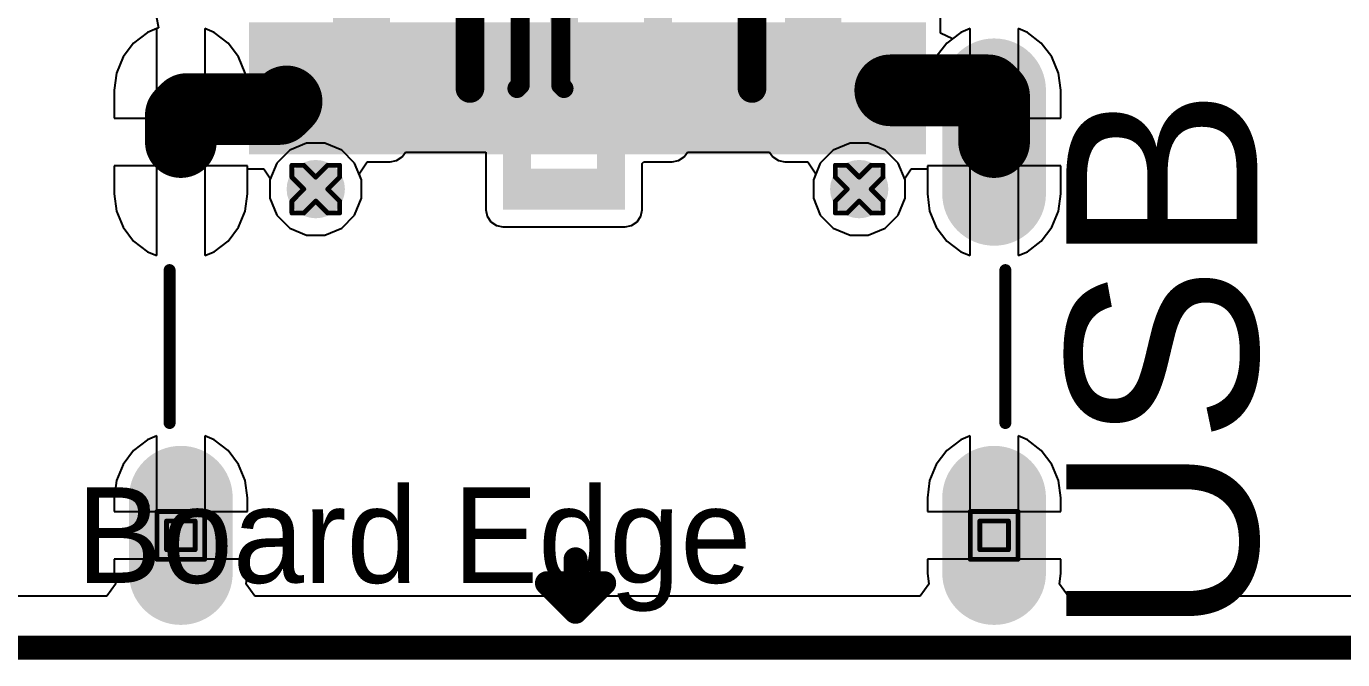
# Model space of a CAD drawing. Header units: millimetres. Extents: x -6 to 194, y -120 to 229.
# Drawn here: x 51.05 to 65.05, y -0.13 to 6.6 of the extents above; entities that cross this region are included whole.
import ezdxf

# ---------------------------------------------------------------- set-up
doc = ezdxf.new("R2010")
doc.units = ezdxf.units.MM
for name, color, linetype in [('BottomLayer', 5, 'Continuous'), ('BottomSolder', 6, 'Continuous'), ('DrillDrawing', 1, 'Continuous'), ('Mechanical2', 216, 'Continuous'), ('MultiLayer', 9, 'Continuous'), ('PadHoleLayer', 156, 'Continuous'), ('TopLayer', 1, 'Continuous'), ('TopOverlay', 2, 'Continuous'), ('TopPaste', 8, 'Continuous'), ('TopSolder', 216, 'Continuous')]:
    doc.layers.add(name, color=color, linetype=linetype)
doc.styles.add('Arial', font='', dxfattribs={"height": 0.2})
doc.styles.get('Arial').set_extended_font_data('Arial')

# ---------------------------------------------------------------- blocks, each defined once
blk = doc.blocks.new('TYPE_C_31_M_12__40')
at = {"layer": 'BottomLayer'}
h = blk.add_hatch(color=5, dxfattribs=at)
edge = h.paths.add_edge_path()
edge.add_arc((7.52499892, -1.1200003), 0.4499991, 180, 360)
edge.add_line((7.97499802, -1.1200003), (7.97499802, -0.01999741999999993))
edge.add_arc((7.52499892, -0.01999742), 0.4499991, 0, 180)
edge.add_line((7.074999819999999, -0.01999741999999994), (7.074999819999999, -1.1200003))
h = blk.add_hatch(color=5, dxfattribs=at)
edge = h.paths.add_edge_path()
edge.add_arc((-1.12499902, -5.149998589999999), 0.4499991, 180, 360)
edge.add_line((-0.67499992, -5.149998589999999), (-0.67499992, -4.34999765))
edge.add_arc((-1.12499902, -4.34999765), 0.4499991, 0, 180)
edge.add_line((-1.57499812, -4.34999765), (-1.57499812, -5.149998589999999))
h = blk.add_hatch(color=5, dxfattribs=at)
edge = h.paths.add_edge_path()
edge.add_arc((7.52499892, -5.149998589999999), 0.4499991, 180, 360)
edge.add_line((7.97499802, -5.149998589999999), (7.97499802, -4.34999765))
edge.add_arc((7.52499892, -4.34999765), 0.4499991, 0, 180)
edge.add_line((7.074999819999999, -4.34999765), (7.074999819999999, -5.149998589999999))
at = {"layer": 'BottomSolder'}
h = blk.add_hatch(color=6, dxfattribs=at)
edge = h.paths.add_edge_path()
edge.add_arc((7.52499892, -1.1200003), 0.5515991, 180, 360)
edge.add_line((8.07659802, -1.1200003), (8.07659802, -0.01999741999999993))
edge.add_arc((7.52499892, -0.01999742), 0.5515991, 0, 180)
edge.add_line((6.97339982, -0.01999741999999993), (6.97339982, -1.1200003))
h = blk.add_hatch(color=6, dxfattribs=at)
edge = h.paths.add_edge_path()
edge.add_arc((0.30999938, -1.0700004), 0.1016, 0, 360)
h = blk.add_hatch(color=6, dxfattribs=at)
edge = h.paths.add_edge_path()
edge.add_arc((6.090000519999999, -1.0700004), 0.1016, 0, 360)
h = blk.add_hatch(color=6, dxfattribs=at)
edge = h.paths.add_edge_path()
edge.add_arc((-1.12499902, -5.149998589999999), 0.5515991, 180, 360)
edge.add_line((-0.57339992, -5.149998589999999), (-0.57339992, -4.34999765))
edge.add_arc((-1.12499902, -4.34999765), 0.5515991, 0, 180)
edge.add_line((-1.67659812, -4.34999765), (-1.67659812, -5.149998589999999))
h = blk.add_hatch(color=6, dxfattribs=at)
edge = h.paths.add_edge_path()
edge.add_arc((7.52499892, -5.149998589999999), 0.5515991, 180, 360)
edge.add_line((8.07659802, -5.149998589999999), (8.07659802, -4.34999765))
edge.add_arc((7.52499892, -4.34999765), 0.5515991, 0, 180)
edge.add_line((6.97339982, -4.34999765), (6.97339982, -5.149998589999999))
at = {"layer": 'MultiLayer'}
h = blk.add_hatch(color=9, dxfattribs=at)
edge = h.paths.add_edge_path()
edge.add_arc((7.52499892, -1.1200003), 0.4499991, 180, 360)
edge.add_line((7.97499802, -1.1200003), (7.97499802, -0.01999741999999993))
edge.add_arc((7.52499892, -0.01999742), 0.4499991, 0, 180)
edge.add_line((7.074999819999999, -0.01999741999999994), (7.074999819999999, -1.1200003))
h = blk.add_hatch(color=9, dxfattribs=at)
edge = h.paths.add_edge_path()
edge.add_arc((-1.12499902, -5.149998589999999), 0.4499991, 180, 360)
edge.add_line((-0.67499992, -5.149998589999999), (-0.67499992, -4.34999765))
edge.add_arc((-1.12499902, -4.34999765), 0.4499991, 0, 180)
edge.add_line((-1.57499812, -4.34999765), (-1.57499812, -5.149998589999999))
h = blk.add_hatch(color=9, dxfattribs=at)
edge = h.paths.add_edge_path()
edge.add_arc((7.52499892, -5.149998589999999), 0.4499991, 180, 360)
edge.add_line((7.97499802, -5.149998589999999), (7.97499802, -4.34999765))
edge.add_arc((7.52499892, -4.34999765), 0.4499991, 0, 180)
edge.add_line((7.074999819999999, -4.34999765), (7.074999819999999, -5.149998589999999))
at = {"layer": 'PadHoleLayer'}
h = blk.add_hatch(color=156, dxfattribs=at)
edge = h.paths.add_edge_path()
edge.add_arc((7.52499892, -1.11999903), 0.2999994, 180, 360)
edge.add_line((7.82499832, -1.11999903), (7.82499832, -0.01999868999999999))
edge.add_arc((7.52499892, -0.01999869), 0.2999994, 0, 180)
edge.add_line((7.22499952, -0.01999868999999996), (7.22499952, -1.11999903))
h = blk.add_hatch(color=156, dxfattribs=at)
edge = h.paths.add_edge_path()
edge.add_arc((0.30999938, -1.0700004), 0.30999938, 0, 360)
h = blk.add_hatch(color=156, dxfattribs=at)
edge = h.paths.add_edge_path()
edge.add_arc((6.090000519999999, -1.0700004), 0.30999938, 0, 360)
h = blk.add_hatch(color=156, dxfattribs=at)
edge = h.paths.add_edge_path()
edge.add_arc((-1.12499902, -5.149998589999999), 0.2999994, 180, 360)
edge.add_line((-0.82499962, -5.149998589999999), (-0.82499962, -4.34999765))
edge.add_arc((-1.12499902, -4.34999765), 0.2999994, 0, 180)
edge.add_line((-1.42499842, -4.34999765), (-1.42499842, -5.149998589999999))
h = blk.add_hatch(color=156, dxfattribs=at)
edge = h.paths.add_edge_path()
edge.add_arc((7.52499892, -5.149998589999999), 0.2999994, 180, 360)
edge.add_line((7.82499832, -5.149998589999999), (7.82499832, -4.34999765))
edge.add_arc((7.52499892, -4.34999765), 0.2999994, 0, 180)
edge.add_line((7.22499952, -4.34999765), (7.22499952, -5.149998589999999))
at = {"layer": 'TopLayer'}
for points in [[(-0.2999994, 0.6000000699999999), (0.2999994, 0.6000000699999999), (0.2999994, -0.6000000699999999), (-0.2999994, -0.6000000699999999)], [(0.50000154, 0.6000000699999999), (1.10000034, 0.6000000699999999), (1.10000034, -0.6000000699999999), (0.50000154, -0.6000000699999999)], [(1.30000248, 0.6000000699999999), (1.60000188, 0.6000000699999999), (1.60000188, -0.6000000699999999), (1.30000248, -0.6000000699999999)], [(1.80000148, 0.6000000699999999), (2.10000088, 0.6000000699999999), (2.10000088, -0.6000000699999999), (1.80000148, -0.6000000699999999)], [(2.30000048, 0.6000000699999999), (2.59999988, 0.6000000699999999), (2.59999988, -0.6000000699999999), (2.30000048, -0.6000000699999999)], [(2.79999948, 0.6000000699999999), (3.09999888, 0.6000000699999999), (3.09999888, -0.6000000699999999), (2.79999948, -0.6000000699999999)], [(3.60000042, -0.6000000699999999), (3.300001019999999, -0.6000000699999999), (3.300001019999999, 0.6000000699999999), (3.60000042, 0.6000000699999999)], [(4.099999420000001, -0.6000000699999999), (3.80000002, -0.6000000699999999), (3.80000002, 0.6000000699999999), (4.099999420000001, 0.6000000699999999)], [(4.599998419999999, -0.6000000699999999), (4.29999902, -0.6000000699999999), (4.29999902, 0.6000000699999999), (4.599998419999999, 0.6000000699999999)], [(5.099997419999999, -0.6000000699999999), (4.79999802, -0.6000000699999999), (4.79999802, 0.6000000699999999), (5.099997419999999, 0.6000000699999999)], [(5.89999836, -0.6000000699999999), (5.29999956, -0.6000000699999999), (5.29999956, 0.6000000699999999), (5.89999836, 0.6000000699999999)], [(6.100000499999999, 0.6000000699999999), (6.6999993, 0.6000000699999999), (6.6999993, -0.6000000699999999), (6.100000499999999, -0.6000000699999999)]]:
    blk.add_hatch(color=1, dxfattribs=at).paths.add_polyline_path(points)
h = blk.add_hatch(color=1, dxfattribs=at)
edge = h.paths.add_edge_path()
edge.add_arc((7.52499892, -1.1200003), 0.4499991, 180, 360)
edge.add_line((7.97499802, -1.1200003), (7.97499802, -0.01999741999999993))
edge.add_arc((7.52499892, -0.01999742), 0.4499991, 0, 180)
edge.add_line((7.074999819999999, -0.01999741999999994), (7.074999819999999, -1.1200003))
h = blk.add_hatch(color=1, dxfattribs=at)
edge = h.paths.add_edge_path()
edge.add_arc((-1.12499902, -5.149998589999999), 0.4499991, 180, 360)
edge.add_line((-0.67499992, -5.149998589999999), (-0.67499992, -4.34999765))
edge.add_arc((-1.12499902, -4.34999765), 0.4499991, 0, 180)
edge.add_line((-1.57499812, -4.34999765), (-1.57499812, -5.149998589999999))
h = blk.add_hatch(color=1, dxfattribs=at)
edge = h.paths.add_edge_path()
edge.add_arc((7.52499892, -5.149998589999999), 0.4499991, 180, 360)
edge.add_line((7.97499802, -5.149998589999999), (7.97499802, -4.34999765))
edge.add_arc((7.52499892, -4.34999765), 0.4499991, 0, 180)
edge.add_line((7.074999819999999, -4.34999765), (7.074999819999999, -5.149998589999999))
at = {"layer": 'TopPaste'}
for points in [[(-0.2999994, 0.6000000699999999), (0.2999994, 0.6000000699999999), (0.2999994, -0.6000000699999999), (-0.2999994, -0.6000000699999999)], [(0.50000154, 0.6000000699999999), (1.10000034, 0.6000000699999999), (1.10000034, -0.6000000699999999), (0.50000154, -0.6000000699999999)], [(1.30000248, 0.6000000699999999), (1.60000188, 0.6000000699999999), (1.60000188, -0.6000000699999999), (1.30000248, -0.6000000699999999)], [(1.80000148, 0.6000000699999999), (2.10000088, 0.6000000699999999), (2.10000088, -0.6000000699999999), (1.80000148, -0.6000000699999999)], [(2.30000048, 0.6000000699999999), (2.59999988, 0.6000000699999999), (2.59999988, -0.6000000699999999), (2.30000048, -0.6000000699999999)], [(2.79999948, 0.6000000699999999), (3.09999888, 0.6000000699999999), (3.09999888, -0.6000000699999999), (2.79999948, -0.6000000699999999)], [(3.60000042, -0.6000000699999999), (3.300001019999999, -0.6000000699999999), (3.300001019999999, 0.6000000699999999), (3.60000042, 0.6000000699999999)], [(4.099999420000001, -0.6000000699999999), (3.80000002, -0.6000000699999999), (3.80000002, 0.6000000699999999), (4.099999420000001, 0.6000000699999999)], [(4.599998419999999, -0.6000000699999999), (4.29999902, -0.6000000699999999), (4.29999902, 0.6000000699999999), (4.599998419999999, 0.6000000699999999)], [(5.099997419999999, -0.6000000699999999), (4.79999802, -0.6000000699999999), (4.79999802, 0.6000000699999999), (5.099997419999999, 0.6000000699999999)], [(5.89999836, -0.6000000699999999), (5.29999956, -0.6000000699999999), (5.29999956, 0.6000000699999999), (5.89999836, 0.6000000699999999)], [(6.100000499999999, 0.6000000699999999), (6.6999993, 0.6000000699999999), (6.6999993, -0.6000000699999999), (6.100000499999999, -0.6000000699999999)]]:
    blk.add_hatch(color=8, dxfattribs=at).paths.add_polyline_path(points)
at = {"layer": 'TopSolder'}
for points in [[(-0.4015993999999999, 0.7016000699999999), (0.4015993999999999, 0.7016000699999999), (0.4015993999999999, -0.7016000699999999), (-0.4015993999999999, -0.7016000699999999)], [(0.39840154, 0.7016000699999999), (1.20160034, 0.7016000699999999), (1.20160034, -0.7016000699999999), (0.39840154, -0.7016000699999999)], [(1.19840248, 0.7016000699999999), (1.70160188, 0.7016000699999999), (1.70160188, -0.7016000699999999), (1.19840248, -0.7016000699999999)], [(1.69840148, 0.7016000699999999), (2.20160088, 0.7016000699999999), (2.20160088, -0.7016000699999999), (1.69840148, -0.7016000699999999)], [(2.19840048, 0.7016000699999999), (2.70159988, 0.7016000699999999), (2.70159988, -0.7016000699999999), (2.19840048, -0.7016000699999999)], [(2.69839948, 0.7016000699999999), (3.20159888, 0.7016000699999999), (3.20159888, -0.7016000699999999), (2.69839948, -0.7016000699999999)], [(3.70160042, -0.7016000699999999), (3.19840102, -0.7016000699999999), (3.19840102, 0.7016000699999999), (3.70160042, 0.7016000699999999)], [(4.201599419999999, -0.7016000699999999), (3.69840002, -0.7016000699999999), (3.69840002, 0.7016000699999999), (4.201599419999999, 0.7016000699999999)], [(4.70159842, -0.7016000699999999), (4.19839902, -0.7016000699999999), (4.19839902, 0.7016000699999999), (4.70159842, 0.7016000699999999)], [(5.20159742, -0.7016000699999999), (4.69839802, -0.7016000699999999), (4.69839802, 0.7016000699999999), (5.20159742, 0.7016000699999999)], [(6.00159836, -0.7016000699999999), (5.198399559999999, -0.7016000699999999), (5.198399559999999, 0.7016000699999999), (6.00159836, 0.7016000699999999)], [(5.9984005, 0.7016000699999999), (6.801599299999999, 0.7016000699999999), (6.801599299999999, -0.7016000699999999), (5.9984005, -0.7016000699999999)]]:
    blk.add_hatch(color=216, dxfattribs=at).paths.add_polyline_path(points)
h = blk.add_hatch(color=216, dxfattribs=at)
edge = h.paths.add_edge_path()
edge.add_arc((7.52499892, -1.1200003), 0.5515991, 180, 360)
edge.add_line((8.07659802, -1.1200003), (8.07659802, -0.01999741999999993))
edge.add_arc((7.52499892, -0.01999742), 0.5515991, 0, 180)
edge.add_line((6.97339982, -0.01999741999999993), (6.97339982, -1.1200003))
h = blk.add_hatch(color=216, dxfattribs=at)
edge = h.paths.add_edge_path()
edge.add_arc((0.30999938, -1.0700004), 0.1016, 0, 360)
h = blk.add_hatch(color=216, dxfattribs=at)
edge = h.paths.add_edge_path()
edge.add_arc((6.090000519999999, -1.0700004), 0.1016, 0, 360)
h = blk.add_hatch(color=216, dxfattribs=at)
edge = h.paths.add_edge_path()
edge.add_arc((-1.12499902, -5.149998589999999), 0.5515991, 180, 360)
edge.add_line((-0.57339992, -5.149998589999999), (-0.57339992, -4.34999765))
edge.add_arc((-1.12499902, -4.34999765), 0.5515991, 0, 180)
edge.add_line((-1.67659812, -4.34999765), (-1.67659812, -5.149998589999999))
h = blk.add_hatch(color=216, dxfattribs=at)
edge = h.paths.add_edge_path()
edge.add_arc((7.52499892, -5.149998589999999), 0.5515991, 180, 360)
edge.add_line((8.07659802, -5.149998589999999), (8.07659802, -4.34999765))
edge.add_arc((7.52499892, -4.34999765), 0.5515991, 0, 180)
edge.add_line((6.97339982, -4.34999765), (6.97339982, -5.149998589999999))
at = {"layer": 'TopOverlay'}
for points, const_width in [([(-1.2446, -3.556), (-1.2446, -1.9304)], 0.127), ([(7.6445999, -3.556), (7.6445999, -1.9304)], 0.127), ([(3.0734, -5.2578), (3.0734, -5.0038)], 0.254), ([(2.7686, -5.2578), (3.3782, -5.2578)], 0.254), ([(2.7686, -5.2578), (3.0734, -5.5626)], 0.254), ([(3.0734, -5.5626), (3.3782, -5.2578)], 0.254), ([(-1.2954, -5.94399624), (7.695399899999999, -5.94399624)], 0.127)]:
    blk.add_lwpolyline(points, dxfattribs=dict(at, const_width=const_width))
for points, const_width in [([(-1.27635, -1.9304, 1), (-1.21285, -1.9304, 1)], 0.0635), ([(7.6128499, -1.9304, 1), (7.6763499, -1.9304, 1)], 0.0635), ([(-1.27635, -3.556, 1), (-1.21285, -3.556, 1)], 0.0635), ([(7.6128499, -3.556, 1), (7.6763499, -3.556, 1)], 0.0635), ([(3.0099, -5.0038, 1), (3.1369, -5.0038, 1)], 0.127), ([(2.7051, -5.2578, 1), (2.8321, -5.2578, 1)], 0.127), ([(2.7051, -5.2578, 1), (2.8321, -5.2578, 1)], 0.127), ([(3.0099, -5.2578, 1), (3.1369, -5.2578, 1)], 0.127), ([(3.3147, -5.2578, 1), (3.4417, -5.2578, 1)], 0.127), ([(3.3147, -5.2578, 1), (3.4417, -5.2578, 1)], 0.127), ([(3.0099, -5.5626, 1), (3.1369, -5.5626, 1)], 0.127), ([(3.0099, -5.5626, 1), (3.1369, -5.5626, 1)], 0.127), ([(-1.32715, -5.94399624, 1), (-1.26365, -5.94399624, 1)], 0.0635), ([(7.663649899999999, -5.94399624, 1), (7.7271499, -5.94399624, 1)], 0.0635)]:
    blk.add_lwpolyline(points, format="xyb", close=True, dxfattribs=dict(at, const_width=const_width))
blk.add_text('Board Edge', height=1.016, dxfattribs=at).set_placement((-2.2332696, -5.255006))

msp = doc.modelspace()

# ---------------------------------------------------------------- hatches: boundary and pattern name
at = {"layer": 'TopLayer'}
for points in [[(54.31606357999999, 5.34382218), (54.92244794, 5.34382218), (54.92244794, 10.2997127), (54.31606357999999, 10.2997127)], [(59.1224497, 5.34382218), (59.7224485, 5.34382218), (59.7224485, 9.093197459999999), (59.1224497, 9.093197459999999)], [(56.9224541, 7.233025919999999), (56.62245469999999, 7.233025919999999), (56.62245469999999, 5.34382472), (56.9224541, 5.34382472)], [(57.92244956, 7.233025919999999), (57.62245015999999, 7.233025919999999), (57.62245015999999, 5.34382472), (57.92244956, 5.34382472)], [(56.12245062, 4.65462112), (56.42245002, 4.65462112), (56.42245002, 6.543822319999999), (56.12245062, 6.543822319999999)], [(57.12245116, 4.65462112), (57.42245055999999, 4.65462112), (57.42245055999999, 6.543822319999999), (57.12245116, 6.543822319999999)], [(56.12245062, 4.65462112), (57.42244802, 4.65462112), (57.42244802, 5.093025119999999), (56.12245062, 5.093025119999999)]]:
    msp.add_hatch(color=1, dxfattribs=at).paths.add_polyline_path(points)

# ---------------------------------------------------------------- linework, layer by layer
at = {"layer": 'BottomLayer'}
for p, q in [((52.4434562, 6.58062184), (52.34241245999999, 6.538767719999999)), ((52.4434562, 5.62781958), (52.4434562, 6.58062184)), ((53.05248977999999, 6.538767719999999), (52.9514562, 6.58061676)), ((52.9514562, 6.58061676), (52.9514562, 5.62781958)), ((61.09344906, 6.5806193), (60.99241293999999, 6.538767719999999)), ((61.09344906, 5.62782466), (61.09344906, 6.5806193)), ((61.70248518, 6.538767719999999), (61.60144905999999, 6.5806193)), ((61.60144905999999, 6.5806193), (61.60144905999999, 5.62782466)), ((52.34241245999999, 6.538767719999999), (52.19535153999999, 6.425925680000001)), ((53.1995507, 6.425925680000001), (53.05248977999999, 6.538767719999999)), ((60.99241293999999, 6.538767719999999), (60.84534948, 6.425925680000001)), ((61.84954863999999, 6.425925680000001), (61.70248518, 6.538767719999999)), ((52.19535153999999, 6.425925680000001), (52.08250949999999, 6.27886476)), ((53.31239273999999, 6.27886476), (53.1995507, 6.425925680000001)), ((60.84534948, 6.425925680000001), (60.73250744, 6.27886476)), ((61.96239068, 6.27886476), (61.84954863999999, 6.425925680000001)), ((52.08250949999999, 6.27886476), (52.01157238, 6.107607799999999)), ((53.38332985999999, 6.107607799999999), (53.31239273999999, 6.27886476)), ((60.73250744, 6.27886476), (60.66157031999999, 6.107607799999999)), ((62.0333278, 6.107607799999999), (61.96239068, 6.27886476)), ((52.01157238, 6.107607799999999), (51.98737634, 5.923826099999999)), ((53.4075259, 5.923826099999999), (53.38332985999999, 6.107607799999999)), ((60.66157031999999, 6.107607799999999), (60.63737428, 5.923826099999999)), ((62.05752383999999, 5.923826099999999), (62.0333278, 6.107607799999999)), ((51.98737634, 5.923826099999999), (51.98737634, 5.62781958)), ((53.4075259, 5.62781958), (53.4075259, 5.923826099999999)), ((60.63737428, 5.923826099999999), (60.63737428, 5.62782466)), ((62.05752383999999, 5.62782466), (62.05752383999999, 5.923826099999999)), ((51.98737634, 5.62781958), (52.4434562, 5.62781958)), ((52.9514562, 5.62781958), (53.4075259, 5.62781958)), ((60.63737428, 5.62782466), (61.09344906, 5.62782466)), ((61.60144905999999, 5.62782466), (62.05752383999999, 5.62782466)), ((54.03542151999999, 5.3616225), (53.85613308, 5.287357979999999)), ((54.22947752, 5.3616225), (54.03542151999999, 5.3616225)), ((54.40876595999999, 5.287357979999999), (54.22947752, 5.3616225)), ((59.81542266, 5.3616225), (59.63613421999999, 5.287357979999999)), ((60.00947865999999, 5.3616225), (59.81542266, 5.3616225)), ((60.18876709999999, 5.287357979999999), (60.00947865999999, 5.3616225)), ((53.85613308, 5.287357979999999), (53.71891466, 5.15013956)), ((54.54598437999999, 5.15013956), (54.40876595999999, 5.287357979999999)), ((59.63613421999999, 5.287357979999999), (59.4989158, 5.15013956)), ((60.32598552, 5.15013956), (60.18876709999999, 5.287357979999999)), ((52.4434562, 5.11981958), (51.98737634, 5.11981958)), ((51.98737634, 5.11981958), (51.98737634, 4.82382322)), ((52.4434562, 4.16702748), (52.4434562, 5.11981958)), ((53.4075259, 5.11981958), (52.9514562, 5.11981958)), ((52.9514562, 5.11981958), (52.9514562, 4.167032559999999)), ((53.4075259, 4.82382322), (53.4075259, 5.11981958)), ((53.71891466, 5.15013956), (53.64465014, 4.97085112)), ((54.62024889999999, 4.97085112), (54.54598437999999, 5.15013956)), ((59.4989158, 5.15013956), (59.42465128, 4.97085112)), ((60.40025004, 4.97085112), (60.32598552, 5.15013956)), ((61.09344906, 5.11982466), (60.63737428, 5.11982466)), ((60.63737428, 5.11982466), (60.63737428, 4.82382322)), ((61.09344906, 4.167030019999999), (61.09344906, 5.11982466)), ((62.05752383999999, 5.11982466), (61.60144905999999, 5.11982466)), ((61.60144905999999, 5.11982466), (61.60144905999999, 4.167030019999999)), ((62.05752383999999, 4.82382322), (62.05752383999999, 5.11982466)), ((53.64465014, 4.97085112), (53.64465014, 4.77679512)), ((54.62024889999999, 4.77679512), (54.62024889999999, 4.97085112)), ((59.42465128, 4.97085112), (59.42465128, 4.77679512)), ((60.40025004, 4.77679512), (60.40025004, 4.97085112)), ((51.98737634, 4.82382322), (52.01157238, 4.64004152)), ((53.38332985999999, 4.64004152), (53.4075259, 4.82382322)), ((53.64465014, 4.77679512), (53.71891466, 4.59750668)), ((54.54598437999999, 4.59750668), (54.62024889999999, 4.77679512)), ((59.42465128, 4.77679512), (59.4989158, 4.59750668)), ((60.32598552, 4.59750668), (60.40025004, 4.77679512)), ((60.63737428, 4.82382322), (60.66157031999999, 4.64004152)), ((62.0333278, 4.64004152), (62.05752383999999, 4.82382322)), ((52.01157238, 4.64004152), (52.08250949999999, 4.46878456)), ((53.31239273999999, 4.46878456), (53.38332985999999, 4.64004152)), ((60.66157031999999, 4.64004152), (60.73250744, 4.46878456)), ((61.96239068, 4.46878456), (62.0333278, 4.64004152)), ((53.71891466, 4.59750668), (53.85613308, 4.46028826)), ((54.40876595999999, 4.46028826), (54.54598437999999, 4.59750668)), ((59.4989158, 4.59750668), (59.63613421999999, 4.46028826)), ((60.18876709999999, 4.46028826), (60.32598552, 4.59750668)), ((52.08250949999999, 4.46878456), (52.19535153999999, 4.32172364)), ((53.1995507, 4.32172364), (53.31239273999999, 4.46878456)), ((53.85613308, 4.46028826), (54.03542151999999, 4.38602374)), ((54.03542151999999, 4.38602374), (54.22947752, 4.38602374)), ((54.22947752, 4.38602374), (54.40876595999999, 4.46028826)), ((59.63613421999999, 4.46028826), (59.81542266, 4.38602374)), ((59.81542266, 4.38602374), (60.00947865999999, 4.38602374)), ((60.00947865999999, 4.38602374), (60.18876709999999, 4.46028826)), ((60.73250744, 4.46878456), (60.84534948, 4.32172364)), ((61.84954863999999, 4.32172364), (61.96239068, 4.46878456)), ((52.19535153999999, 4.32172364), (52.34241245999999, 4.2088816)), ((52.34241245999999, 4.2088816), (52.4434562, 4.16702748)), ((52.9514562, 4.167032559999999), (53.05248977999999, 4.2088816)), ((53.05248977999999, 4.2088816), (53.1995507, 4.32172364)), ((60.84534948, 4.32172364), (60.99241293999999, 4.2088816)), ((60.99241293999999, 4.2088816), (61.09344906, 4.167030019999999)), ((61.60144905999999, 4.167030019999999), (61.70248518, 4.2088816)), ((61.70248518, 4.2088816), (61.84954863999999, 4.32172364)), ((52.44345112, 2.2506178), (52.34241245999999, 2.20876622)), ((52.44345112, 1.4478254), (52.44345112, 2.2506178)), ((53.05248977999999, 2.20876622), (52.95145112, 2.2506178)), ((52.95145112, 2.2506178), (52.95145112, 1.4478254)), ((61.09344906, 2.2506178), (60.99241293999999, 2.20876622)), ((61.09344906, 1.4478254), (61.09344906, 2.2506178)), ((61.70248518, 2.20876622), (61.60144905999999, 2.2506178)), ((61.60144905999999, 2.2506178), (61.60144905999999, 1.4478254)), ((52.34241245999999, 2.20876622), (52.19535153999999, 2.09592418)), ((53.1995507, 2.09592418), (53.05248977999999, 2.20876622)), ((60.99241293999999, 2.20876622), (60.84534948, 2.09592418)), ((61.84954863999999, 2.09592418), (61.70248518, 2.20876622)), ((52.19535153999999, 2.09592418), (52.08250949999999, 1.94886072)), ((53.31239273999999, 1.94886072), (53.1995507, 2.09592418)), ((60.84534948, 2.09592418), (60.73250744, 1.94886072)), ((61.96239068, 1.94886072), (61.84954863999999, 2.09592418)), ((52.08250949999999, 1.94886072), (52.01157238, 1.7776063)), ((53.38332985999999, 1.7776063), (53.31239273999999, 1.94886072)), ((60.73250744, 1.94886072), (60.66157031999999, 1.7776063)), ((62.0333278, 1.7776063), (61.96239068, 1.94886072)), ((52.01157238, 1.7776063), (51.98737634, 1.5938246)), ((53.4075259, 1.5938246), (53.38332985999999, 1.7776063)), ((60.66157031999999, 1.7776063), (60.63737428, 1.5938246)), ((62.05752383999999, 1.5938246), (62.0333278, 1.7776063)), ((51.98737634, 1.5938246), (51.98737634, 1.4478254)), ((53.4075259, 1.4478254), (53.4075259, 1.5938246)), ((60.63737428, 1.5938246), (60.63737428, 1.4478254)), ((62.05752383999999, 1.4478254), (62.05752383999999, 1.5938246)), ((51.98737634, 1.4478254), (52.44345112, 1.4478254)), ((52.95145112, 1.4478254), (53.4075259, 1.4478254)), ((60.63737428, 1.4478254), (61.09344906, 1.4478254)), ((61.60144905999999, 1.4478254), (62.05752383999999, 1.4478254)), ((53.4075259, 0.9398253999999999), (51.98737634, 0.9398253999999999)), ((51.98737634, 0.9398253999999999), (51.98737634, 0.7938262)), ((53.4075259, 0.7938262), (53.4075259, 0.9398253999999999)), ((62.05752383999999, 0.9398253999999999), (60.63737428, 0.9398253999999999)), ((60.63737428, 0.9398253999999999), (60.63737428, 0.7938262)), ((62.05752383999999, 0.7938262), (62.05752383999999, 0.9398253999999999)), ((51.98737634, 0.7938262), (52.00290843999999, 0.67585336)), ((53.3919938, 0.67585336), (53.4075259, 0.7938262)), ((60.63737428, 0.7938262), (60.65290637999999, 0.67585336)), ((62.04199174, 0.67585336), (62.05752383999999, 0.7938262)), ((52.00290843999999, 0.67585336), (51.91141764, 0.54885082)), ((53.4834846, 0.54885082), (53.3919938, 0.67585336)), ((60.65290637999999, 0.67585336), (60.56141557999999, 0.54885082)), ((62.13348254, 0.54885082), (62.04199174, 0.67585336)), ((51.91141764, 0.54885082), (24.384, 0.54885082)), ((60.56141557999999, 0.54885082), (53.4834846, 0.54885082)), ((68.2587027, 0.54885082), (62.13348254, 0.54885082))]:
    msp.add_line(p, q, dxfattribs=at)
at = {"layer": 'DrillDrawing', "const_width": 0.0508}
for points in [[(52.44345112, 5.373824659999999), (52.69745112, 5.62782466)], [(52.69745112, 5.62782466), (52.95145112, 5.373824659999999)], [(61.09344906, 5.373824659999999), (61.34744906, 5.62782466)], [(61.34744906, 5.62782466), (61.60144905999999, 5.373824659999999)], [(52.44345112, 5.373824659999999), (52.69745112, 5.11982466)], [(52.69745112, 5.11982466), (52.95145112, 5.373824659999999)], [(61.09344906, 5.373824659999999), (61.34744906, 5.11982466)], [(61.34744906, 5.11982466), (61.60144905999999, 5.373824659999999)], [(53.87844952, 5.00082312), (53.87844952, 5.12782312)], [(53.87844952, 5.12782312), (54.00544952, 5.12782312)], [(54.00544952, 5.12782312), (54.13244951999999, 5.00082312)], [(54.13244951999999, 5.00082312), (54.25944951999999, 5.12782312)], [(54.25944951999999, 5.12782312), (54.38644952, 5.12782312)], [(54.38644952, 5.00082312), (54.38644952, 5.12782312)], [(59.65845065999999, 5.00082312), (59.65845065999999, 5.12782312)], [(59.65845065999999, 5.12782312), (59.78545066, 5.12782312)], [(59.78545066, 5.12782312), (59.91245066, 5.00082312)], [(59.91245066, 5.00082312), (60.03945065999999, 5.12782312)], [(60.03945065999999, 5.12782312), (60.16645066, 5.12782312)], [(60.16645066, 5.00082312), (60.16645066, 5.12782312)], [(53.87844952, 5.00082312), (54.00544952, 4.87382312)], [(54.25944951999999, 4.87382312), (54.38644952, 5.00082312)], [(59.65845065999999, 5.00082312), (59.78545066, 4.87382312)], [(60.03945065999999, 4.87382312), (60.16645066, 5.00082312)], [(53.87844952, 4.746823119999999), (54.00544952, 4.87382312)], [(53.87844952, 4.61982312), (53.87844952, 4.746823119999999)], [(54.00544952, 4.61982312), (54.13244951999999, 4.746823119999999)], [(54.13244951999999, 4.746823119999999), (54.25944951999999, 4.61982312)], [(54.25944951999999, 4.87382312), (54.38644952, 4.746823119999999)], [(54.38644952, 4.61982312), (54.38644952, 4.746823119999999)], [(59.65845065999999, 4.746823119999999), (59.78545066, 4.87382312)], [(59.65845065999999, 4.61982312), (59.65845065999999, 4.746823119999999)], [(59.78545066, 4.61982312), (59.91245066, 4.746823119999999)], [(59.91245066, 4.746823119999999), (60.03945065999999, 4.61982312)], [(60.03945065999999, 4.87382312), (60.16645066, 4.746823119999999)], [(60.16645066, 4.61982312), (60.16645066, 4.746823119999999)], [(53.87844952, 4.61982312), (54.00544952, 4.61982312)], [(54.25944951999999, 4.61982312), (54.38644952, 4.61982312)], [(59.65845065999999, 4.61982312), (59.78545066, 4.61982312)], [(60.03945065999999, 4.61982312), (60.16645066, 4.61982312)], [(52.44345112, 1.4478254), (52.95145112, 1.4478254)], [(52.44345112, 0.9398253999999999), (52.44345112, 1.4478254)], [(52.95145112, 0.9398253999999999), (52.95145112, 1.4478254)], [(61.09344906, 1.4478254), (61.60144905999999, 1.4478254)], [(61.09344906, 0.9398253999999999), (61.09344906, 1.4478254)], [(61.60144905999999, 0.9398253999999999), (61.60144905999999, 1.4478254)], [(52.54505112, 1.3462254), (52.84985112, 1.3462254)], [(52.54505112, 1.0414254), (52.54505112, 1.3462254)], [(52.84985112, 1.0414254), (52.84985112, 1.3462254)], [(61.19504906, 1.3462254), (61.49984906, 1.3462254)], [(61.19504906, 1.0414254), (61.19504906, 1.3462254)], [(61.49984906, 1.0414254), (61.49984906, 1.3462254)], [(52.54505112, 1.0414254), (52.84985112, 1.0414254)], [(61.19504906, 1.0414254), (61.49984906, 1.0414254)], [(52.44345112, 0.9398253999999999), (52.95145112, 0.9398253999999999)], [(61.09344906, 0.9398253999999999), (61.60144905999999, 0.9398253999999999)]]:
    msp.add_lwpolyline(points, dxfattribs=at)
at = {"layer": 'DrillDrawing', "const_width": 0.0254}
for points in [[(52.68475112, 5.62782466, 1), (52.71015112, 5.62782466, 1)], [(52.68475112, 5.62782466, 1), (52.71015112, 5.62782466, 1)], [(61.33474906, 5.62782466, 1), (61.36014905999999, 5.62782466, 1)], [(61.33474906, 5.62782466, 1), (61.36014905999999, 5.62782466, 1)], [(52.43075112, 5.373824659999999, 1), (52.45615111999999, 5.373824659999999, 1)], [(52.43075112, 5.373824659999999, 1), (52.45615111999999, 5.373824659999999, 1)], [(52.93875111999999, 5.373824659999999, 1), (52.96415111999999, 5.373824659999999, 1)], [(52.93875111999999, 5.373824659999999, 1), (52.96415111999999, 5.373824659999999, 1)], [(61.08074906, 5.373824659999999, 1), (61.10614906, 5.373824659999999, 1)], [(61.08074906, 5.373824659999999, 1), (61.10614906, 5.373824659999999, 1)], [(61.58874905999999, 5.373824659999999, 1), (61.61414906, 5.373824659999999, 1)], [(61.58874905999999, 5.373824659999999, 1), (61.61414906, 5.373824659999999, 1)], [(52.68475112, 5.11982466, 1), (52.71015112, 5.11982466, 1)], [(52.68475112, 5.11982466, 1), (52.71015112, 5.11982466, 1)], [(53.86574951999999, 5.12782312, 1), (53.89114951999999, 5.12782312, 1)], [(53.86574951999999, 5.12782312, 1), (53.89114951999999, 5.12782312, 1)], [(53.99274952, 5.12782312, 1), (54.01814951999999, 5.12782312, 1)], [(53.99274952, 5.12782312, 1), (54.01814951999999, 5.12782312, 1)], [(54.24674952, 5.12782312, 1), (54.27214952, 5.12782312, 1)], [(54.24674952, 5.12782312, 1), (54.27214952, 5.12782312, 1)], [(54.37374952, 5.12782312, 1), (54.39914951999999, 5.12782312, 1)], [(54.37374952, 5.12782312, 1), (54.39914951999999, 5.12782312, 1)], [(59.64575066, 5.12782312, 1), (59.67115066, 5.12782312, 1)], [(59.64575066, 5.12782312, 1), (59.67115066, 5.12782312, 1)], [(59.77275066, 5.12782312, 1), (59.79815066, 5.12782312, 1)], [(59.77275066, 5.12782312, 1), (59.79815066, 5.12782312, 1)], [(60.02675065999999, 5.12782312, 1), (60.05215066, 5.12782312, 1)], [(60.02675065999999, 5.12782312, 1), (60.05215066, 5.12782312, 1)], [(60.15375066, 5.12782312, 1), (60.17915066, 5.12782312, 1)], [(60.15375066, 5.12782312, 1), (60.17915066, 5.12782312, 1)], [(61.33474906, 5.11982466, 1), (61.36014905999999, 5.11982466, 1)], [(61.33474906, 5.11982466, 1), (61.36014905999999, 5.11982466, 1)], [(53.86574951999999, 5.00082312, 1), (53.89114951999999, 5.00082312, 1)], [(53.86574951999999, 5.00082312, 1), (53.89114951999999, 5.00082312, 1)], [(54.11974951999999, 5.00082312, 1), (54.14514952, 5.00082312, 1)], [(54.11974951999999, 5.00082312, 1), (54.14514952, 5.00082312, 1)], [(54.37374952, 5.00082312, 1), (54.39914951999999, 5.00082312, 1)], [(54.37374952, 5.00082312, 1), (54.39914951999999, 5.00082312, 1)], [(59.64575066, 5.00082312, 1), (59.67115066, 5.00082312, 1)], [(59.64575066, 5.00082312, 1), (59.67115066, 5.00082312, 1)], [(59.89975066, 5.00082312, 1), (59.92515065999999, 5.00082312, 1)], [(59.89975066, 5.00082312, 1), (59.92515065999999, 5.00082312, 1)], [(60.15375066, 5.00082312, 1), (60.17915066, 5.00082312, 1)], [(60.15375066, 5.00082312, 1), (60.17915066, 5.00082312, 1)], [(53.86574951999999, 4.746823119999999, 1), (53.89114951999999, 4.746823119999999, 1)], [(53.86574951999999, 4.746823119999999, 1), (53.89114951999999, 4.746823119999999, 1)], [(53.99274952, 4.87382312, 1), (54.01814951999999, 4.87382312, 1)], [(53.99274952, 4.87382312, 1), (54.01814951999999, 4.87382312, 1)], [(54.11974951999999, 4.746823119999999, 1), (54.14514952, 4.746823119999999, 1)], [(54.11974951999999, 4.746823119999999, 1), (54.14514952, 4.746823119999999, 1)], [(54.24674952, 4.87382312, 1), (54.27214952, 4.87382312, 1)], [(54.24674952, 4.87382312, 1), (54.27214952, 4.87382312, 1)], [(54.37374952, 4.746823119999999, 1), (54.39914951999999, 4.746823119999999, 1)], [(54.37374952, 4.746823119999999, 1), (54.39914951999999, 4.746823119999999, 1)], [(59.64575066, 4.746823119999999, 1), (59.67115066, 4.746823119999999, 1)], [(59.64575066, 4.746823119999999, 1), (59.67115066, 4.746823119999999, 1)], [(59.77275066, 4.87382312, 1), (59.79815066, 4.87382312, 1)], [(59.77275066, 4.87382312, 1), (59.79815066, 4.87382312, 1)], [(59.89975066, 4.746823119999999, 1), (59.92515065999999, 4.746823119999999, 1)], [(59.89975066, 4.746823119999999, 1), (59.92515065999999, 4.746823119999999, 1)], [(60.02675065999999, 4.87382312, 1), (60.05215066, 4.87382312, 1)], [(60.02675065999999, 4.87382312, 1), (60.05215066, 4.87382312, 1)], [(60.15375066, 4.746823119999999, 1), (60.17915066, 4.746823119999999, 1)], [(60.15375066, 4.746823119999999, 1), (60.17915066, 4.746823119999999, 1)], [(53.86574951999999, 4.61982312, 1), (53.89114951999999, 4.61982312, 1)], [(53.86574951999999, 4.61982312, 1), (53.89114951999999, 4.61982312, 1)], [(53.99274952, 4.61982312, 1), (54.01814951999999, 4.61982312, 1)], [(53.99274952, 4.61982312, 1), (54.01814951999999, 4.61982312, 1)], [(54.24674952, 4.61982312, 1), (54.27214952, 4.61982312, 1)], [(54.24674952, 4.61982312, 1), (54.27214952, 4.61982312, 1)], [(54.37374952, 4.61982312, 1), (54.39914951999999, 4.61982312, 1)], [(54.37374952, 4.61982312, 1), (54.39914951999999, 4.61982312, 1)], [(59.64575066, 4.61982312, 1), (59.67115066, 4.61982312, 1)], [(59.64575066, 4.61982312, 1), (59.67115066, 4.61982312, 1)], [(59.77275066, 4.61982312, 1), (59.79815066, 4.61982312, 1)], [(59.77275066, 4.61982312, 1), (59.79815066, 4.61982312, 1)], [(60.02675065999999, 4.61982312, 1), (60.05215066, 4.61982312, 1)], [(60.02675065999999, 4.61982312, 1), (60.05215066, 4.61982312, 1)], [(60.15375066, 4.61982312, 1), (60.17915066, 4.61982312, 1)], [(60.15375066, 4.61982312, 1), (60.17915066, 4.61982312, 1)], [(52.43075112, 1.4478254, 1), (52.45615111999999, 1.4478254, 1)], [(52.43075112, 1.4478254, 1), (52.45615111999999, 1.4478254, 1)], [(52.93875111999999, 1.4478254, 1), (52.96415111999999, 1.4478254, 1)], [(52.93875111999999, 1.4478254, 1), (52.96415111999999, 1.4478254, 1)], [(61.08074906, 1.4478254, 1), (61.10614906, 1.4478254, 1)], [(61.08074906, 1.4478254, 1), (61.10614906, 1.4478254, 1)], [(61.58874905999999, 1.4478254, 1), (61.61414906, 1.4478254, 1)], [(61.58874905999999, 1.4478254, 1), (61.61414906, 1.4478254, 1)], [(52.53235111999999, 1.3462254, 1), (52.55775111999999, 1.3462254, 1)], [(52.53235111999999, 1.3462254, 1), (52.55775111999999, 1.3462254, 1)], [(52.83715111999999, 1.3462254, 1), (52.86255111999999, 1.3462254, 1)], [(52.83715111999999, 1.3462254, 1), (52.86255111999999, 1.3462254, 1)], [(61.18234905999999, 1.3462254, 1), (61.20774906, 1.3462254, 1)], [(61.18234905999999, 1.3462254, 1), (61.20774906, 1.3462254, 1)], [(61.48714905999999, 1.3462254, 1), (61.51254906, 1.3462254, 1)], [(61.48714905999999, 1.3462254, 1), (61.51254906, 1.3462254, 1)], [(52.53235111999999, 1.0414254, 1), (52.55775111999999, 1.0414254, 1)], [(52.53235111999999, 1.0414254, 1), (52.55775111999999, 1.0414254, 1)], [(52.83715111999999, 1.0414254, 1), (52.86255111999999, 1.0414254, 1)], [(52.83715111999999, 1.0414254, 1), (52.86255111999999, 1.0414254, 1)], [(61.18234905999999, 1.0414254, 1), (61.20774906, 1.0414254, 1)], [(61.18234905999999, 1.0414254, 1), (61.20774906, 1.0414254, 1)], [(61.48714905999999, 1.0414254, 1), (61.51254906, 1.0414254, 1)], [(61.48714905999999, 1.0414254, 1), (61.51254906, 1.0414254, 1)], [(52.43075112, 0.9398253999999999, 1), (52.45615111999999, 0.9398253999999999, 1)], [(52.43075112, 0.9398253999999999, 1), (52.45615111999999, 0.9398253999999999, 1)], [(52.93875111999999, 0.9398253999999999, 1), (52.96415111999999, 0.9398253999999999, 1)], [(52.93875111999999, 0.9398253999999999, 1), (52.96415111999999, 0.9398253999999999, 1)], [(61.08074906, 0.9398253999999999, 1), (61.10614906, 0.9398253999999999, 1)], [(61.08074906, 0.9398253999999999, 1), (61.10614906, 0.9398253999999999, 1)], [(61.58874905999999, 0.9398253999999999, 1), (61.61414906, 0.9398253999999999, 1)], [(61.58874905999999, 0.9398253999999999, 1), (61.61414906, 0.9398253999999999, 1)]]:
    msp.add_lwpolyline(points, format="xyb", close=True, dxfattribs=at)
at = {"layer": 'Mechanical2', "const_width": 0.254}
msp.add_lwpolyline([(23.79244924, 1.27e-05), (71.00201192, 1.27e-05)], dxfattribs=at)
at = {"layer": 'TopLayer'}
for p, q in [((60.77644943999999, 6.53313908), (60.77644943999999, 6.79782232)), ((52.46057072, 6.58771098), (52.34241245999999, 6.538767719999999)), ((52.43530788, 6.71471098), (52.46057072, 6.58771098)), ((61.09344906, 6.5806193), (60.99241293999999, 6.538767719999999)), ((61.09344906, 5.373824659999999), (61.09344906, 6.5806193)), ((61.70248518, 6.538767719999999), (61.60144905999999, 6.5806193)), ((61.60144905999999, 6.5806193), (61.60144905999999, 5.62782466)), ((52.34241245999999, 6.538767719999999), (52.19535153999999, 6.425925680000001)), ((60.90344944, 6.470507759999999), (60.77644943999999, 6.53313908)), ((60.99241293999999, 6.538767719999999), (60.90344944, 6.470507759999999)), ((61.84954863999999, 6.425925680000001), (61.70248518, 6.538767719999999)), ((52.19535153999999, 6.425925680000001), (52.08250949999999, 6.27886476)), ((61.96239068, 6.27886476), (61.84954863999999, 6.425925680000001)), ((52.08250949999999, 6.27886476), (52.01157238, 6.107607799999999)), ((62.0333278, 6.107607799999999), (61.96239068, 6.27886476)), ((52.01157238, 6.107607799999999), (51.98737634, 5.923826099999999)), ((62.05752383999999, 5.923826099999999), (62.0333278, 6.107607799999999)), ((51.98737634, 5.923826099999999), (51.98737634, 5.62781958)), ((62.05752383999999, 5.62782466), (62.05752383999999, 5.923826099999999)), ((51.98737634, 5.62781958), (52.6974562, 5.62781958)), ((52.6974562, 5.62781958), (52.6974562, 5.373819579999999)), ((61.60144905999999, 5.62782466), (62.05752383999999, 5.62782466)), ((52.6974562, 5.373819579999999), (52.9514562, 5.373819579999999)), ((52.9514562, 5.373819579999999), (52.9514562, 4.167032559999999)), ((61.09344906, 4.167030019999999), (61.09344906, 5.373824659999999)), ((54.99182295999999, 5.17633966), (55.05063666, 5.215636)), ((55.05063666, 5.215636), (55.08537369999999, 5.26762472)), ((55.08537369999999, 5.26762472), (55.49864694, 5.26762472)), ((55.49864694, 5.26762472), (55.49864948, 5.267619639999999)), ((55.49864948, 5.267619639999999), (55.54625669999999, 5.267619639999999)), ((55.54625669999999, 5.26762218), (55.62565202, 5.26762472)), ((55.54625669999999, 5.267619639999999), (55.54625669999999, 5.26762218)), ((55.62565202, 5.26762472), (55.94116827999999, 5.26762472)), ((55.94116827999999, 5.26762472), (55.94116827999999, 4.65462112)), ((57.99182204, 5.17633966), (58.05063574, 5.215636)), ((58.05063574, 5.215636), (58.08537278, 5.26762472)), ((58.08537278, 5.26762472), (58.49864855999999, 5.26762218)), ((58.49864855999999, 5.26762218), (58.6256511, 5.26762472)), ((58.6256511, 5.26762472), (58.95952647999999, 5.26762472)), ((58.95952647999999, 5.26762472), (58.99426351999999, 5.215636)), ((58.99426351999999, 5.215636), (59.05307722, 5.17633966)), ((52.4434562, 5.11981958), (51.98737634, 5.11981958)), ((51.98737634, 5.11981958), (51.98737634, 4.82382322)), ((52.4434562, 4.16702748), (52.4434562, 5.11981958)), ((53.4075259, 4.82382322), (53.4075259, 5.08982472)), ((53.4075259, 5.08982472), (53.57963122, 5.08982472)), ((53.57963122, 5.08982472), (53.65018988, 4.984226759999999)), ((54.59345444, 5.0355373), (54.6783133, 5.16253984)), ((54.6783133, 5.16253984), (54.92245047999999, 5.16253984)), ((54.92245047999999, 5.16253984), (54.99182295999999, 5.17633966)), ((57.60373289999999, 5.14717792), (57.62245269999999, 5.16253984)), ((57.60373289999999, 4.65462112), (57.60373289999999, 5.14717792)), ((57.62245269999999, 5.16253984), (57.92244956, 5.16253984)), ((57.92244956, 5.16253984), (57.99182204, 5.17633966)), ((59.05307722, 5.17633966), (59.1224497, 5.16253984)), ((59.1224497, 5.16253984), (59.36658687999999, 5.16253984)), ((59.36658687999999, 5.16253984), (59.45144573999999, 5.0355373)), ((60.39471029999999, 4.984226759999999), (60.46526895999999, 5.08982472)), ((60.46526895999999, 5.08982472), (60.63737428, 5.08982472)), ((60.63737428, 5.08982472), (60.63737428, 4.82382322)), ((62.05752383999999, 5.11982466), (61.60144905999999, 5.11982466)), ((61.60144905999999, 5.11982466), (61.60144905999999, 4.167030019999999)), ((62.05752383999999, 4.82382322), (62.05752383999999, 5.11982466)), ((53.65018988, 4.984226759999999), (53.64465014, 4.97085112)), ((53.64465014, 4.97085112), (53.64465014, 4.77679512)), ((54.62024889999999, 4.97085112), (54.59345444, 5.0355373)), ((54.62024889999999, 4.77679512), (54.62024889999999, 4.97085112)), ((59.45144573999999, 5.0355373), (59.42465128, 4.97085112)), ((59.42465128, 4.97085112), (59.42465128, 4.77679512)), ((60.40025004, 4.97085112), (60.39471029999999, 4.984226759999999)), ((60.40025004, 4.77679512), (60.40025004, 4.97085112)), ((51.98737634, 4.82382322), (52.01157238, 4.64004152)), ((53.38332985999999, 4.64004152), (53.4075259, 4.82382322)), ((53.64465014, 4.77679512), (53.71891466, 4.59750668)), ((54.54598437999999, 4.59750668), (54.62024889999999, 4.77679512)), ((59.42465128, 4.77679512), (59.4989158, 4.59750668)), ((60.32598552, 4.59750668), (60.40025004, 4.77679512)), ((60.63737428, 4.82382322), (60.66157031999999, 4.64004152)), ((62.0333278, 4.64004152), (62.05752383999999, 4.82382322)), ((52.01157238, 4.64004152), (52.08250949999999, 4.46878456)), ((53.31239273999999, 4.46878456), (53.38332985999999, 4.64004152)), ((55.94116827999999, 4.65462112), (55.9549681, 4.58524864)), ((57.58993307999999, 4.58524864), (57.60373289999999, 4.65462112)), ((60.66157031999999, 4.64004152), (60.73250744, 4.46878456)), ((61.96239068, 4.46878456), (62.0333278, 4.64004152)), ((53.71891466, 4.59750668), (53.85613308, 4.46028826)), ((54.40876595999999, 4.46028826), (54.54598437999999, 4.59750668)), ((55.9549681, 4.58524864), (55.99426443999999, 4.52643494)), ((55.99426443999999, 4.52643494), (56.05307814, 4.4871386)), ((56.05307814, 4.4871386), (56.12245062, 4.47333878)), ((57.42245055999999, 4.47333878), (57.49182304, 4.4871386)), ((57.49182304, 4.4871386), (57.55063674, 4.52643494)), ((57.55063674, 4.52643494), (57.58993307999999, 4.58524864)), ((59.4989158, 4.59750668), (59.63613421999999, 4.46028826)), ((60.18876709999999, 4.46028826), (60.32598552, 4.59750668)), ((52.08250949999999, 4.46878456), (52.19535153999999, 4.32172364)), ((53.1995507, 4.32172364), (53.31239273999999, 4.46878456)), ((53.85613308, 4.46028826), (54.03542151999999, 4.38602374)), ((54.03542151999999, 4.38602374), (54.22947752, 4.38602374)), ((54.22947752, 4.38602374), (54.40876595999999, 4.46028826)), ((56.12245062, 4.47333878), (57.42245055999999, 4.47333878)), ((59.63613421999999, 4.46028826), (59.81542266, 4.38602374)), ((59.81542266, 4.38602374), (60.00947865999999, 4.38602374)), ((60.00947865999999, 4.38602374), (60.18876709999999, 4.46028826)), ((60.73250744, 4.46878456), (60.84534948, 4.32172364)), ((61.84954863999999, 4.32172364), (61.96239068, 4.46878456)), ((52.19535153999999, 4.32172364), (52.34241245999999, 4.2088816)), ((52.34241245999999, 4.2088816), (52.4434562, 4.16702748)), ((52.9514562, 4.167032559999999), (53.05248977999999, 4.2088816)), ((53.05248977999999, 4.2088816), (53.1995507, 4.32172364)), ((60.84534948, 4.32172364), (60.99241293999999, 4.2088816)), ((60.99241293999999, 4.2088816), (61.09344906, 4.167030019999999)), ((61.60144905999999, 4.167030019999999), (61.70248518, 4.2088816)), ((61.70248518, 4.2088816), (61.84954863999999, 4.32172364)), ((52.44345112, 2.2506178), (52.34241245999999, 2.20876622)), ((52.44345112, 1.4478254), (52.44345112, 2.2506178)), ((53.05248977999999, 2.20876622), (52.95145112, 2.2506178)), ((52.95145112, 2.2506178), (52.95145112, 1.4478254)), ((61.09344906, 2.2506178), (60.99241293999999, 2.20876622)), ((61.09344906, 1.4478254), (61.09344906, 2.2506178)), ((61.70248518, 2.20876622), (61.60144905999999, 2.2506178)), ((61.60144905999999, 2.2506178), (61.60144905999999, 1.4478254)), ((52.34241245999999, 2.20876622), (52.19535153999999, 2.09592418)), ((53.1995507, 2.09592418), (53.05248977999999, 2.20876622)), ((60.99241293999999, 2.20876622), (60.84534948, 2.09592418)), ((61.84954863999999, 2.09592418), (61.70248518, 2.20876622)), ((52.19535153999999, 2.09592418), (52.08250949999999, 1.94886072)), ((53.31239273999999, 1.94886072), (53.1995507, 2.09592418)), ((60.84534948, 2.09592418), (60.73250744, 1.94886072)), ((61.96239068, 1.94886072), (61.84954863999999, 2.09592418)), ((52.08250949999999, 1.94886072), (52.01157238, 1.7776063)), ((53.38332985999999, 1.7776063), (53.31239273999999, 1.94886072)), ((60.73250744, 1.94886072), (60.66157031999999, 1.7776063)), ((62.0333278, 1.7776063), (61.96239068, 1.94886072)), ((52.01157238, 1.7776063), (51.98737634, 1.5938246)), ((53.4075259, 1.5938246), (53.38332985999999, 1.7776063)), ((60.66157031999999, 1.7776063), (60.63737428, 1.5938246)), ((62.05752383999999, 1.5938246), (62.0333278, 1.7776063)), ((51.98737634, 1.5938246), (51.98737634, 1.4478254)), ((53.4075259, 1.4478254), (53.4075259, 1.5938246)), ((60.63737428, 1.5938246), (60.63737428, 1.4478254)), ((62.05752383999999, 1.4478254), (62.05752383999999, 1.5938246)), ((51.98737634, 1.4478254), (52.44345112, 1.4478254)), ((52.95145112, 1.4478254), (53.4075259, 1.4478254)), ((60.63737428, 1.4478254), (61.09344906, 1.4478254)), ((61.60144905999999, 1.4478254), (62.05752383999999, 1.4478254)), ((53.4075259, 0.9398253999999999), (51.98737634, 0.9398253999999999)), ((51.98737634, 0.9398253999999999), (51.98737634, 0.7938262)), ((53.4075259, 0.7938262), (53.4075259, 0.9398253999999999)), ((62.05752383999999, 0.9398253999999999), (60.63737428, 0.9398253999999999)), ((60.63737428, 0.9398253999999999), (60.63737428, 0.7938262)), ((62.05752383999999, 0.7938262), (62.05752383999999, 0.9398253999999999)), ((51.98737634, 0.7938262), (52.00290843999999, 0.67585336)), ((53.3919938, 0.67585336), (53.4075259, 0.7938262)), ((60.63737428, 0.7938262), (60.65290637999999, 0.67585336)), ((62.04199174, 0.67585336), (62.05752383999999, 0.7938262)), ((52.00290843999999, 0.67585336), (51.91141764, 0.54885082)), ((53.4834846, 0.54885082), (53.3919938, 0.67585336)), ((60.65290637999999, 0.67585336), (60.56141557999999, 0.54885082)), ((62.13348254, 0.54885082), (62.04199174, 0.67585336)), ((51.91141764, 0.54885082), (24.384, 0.54885082)), ((60.56141557999999, 0.54885082), (53.4834846, 0.54885082)), ((68.2587027, 0.54885082), (62.13348254, 0.54885082))]:
    msp.add_line(p, q, dxfattribs=at)
for points, const_width in [([(56.30654981999999, 5.97792302), (56.30654981999999, 11.7645434)], 0.2032), ([(55.77245132, 5.94382352), (55.77245132, 10.3180007)], 0.3048), ([(58.77244786, 5.94382352), (58.77244786, 9.90224842)], 0.3048), ([(56.73834982, 5.97792302), (56.73834982, 8.21331098)], 0.2032), ([(60.24244746, 5.923826099999999), (61.28370013999999, 5.923826099999999)], 0.7619999999999999), ([(61.28370013999999, 5.923826099999999), (61.34744906, 5.860077179999999)], 0.7619999999999999), ([(53.74144954, 5.72481964), (53.82245014, 5.805820239999999)], 0.7619999999999999), ([(61.34744906, 5.373824659999999), (61.34744906, 5.860077179999999)], 0.7619999999999999), ([(52.69745112, 5.66107072), (52.76120004, 5.72481964)], 0.7619999999999999), ([(52.69745112, 5.373824659999999), (52.69745112, 5.66107072)], 0.7619999999999999), ([(52.76120004, 5.72481964), (53.74144954, 5.72481964)], 0.7619999999999999), ([(56.27245032, 5.94382352), (56.30654981999999, 5.97792302)], 0.2032), ([(56.73834982, 5.97792302), (56.77244932, 5.94382352)], 0.2032), ([(56.77244932, 5.94382352), (56.77245186, 5.943826059999999)], 0.2032)]:
    msp.add_lwpolyline(points, dxfattribs=dict(at, const_width=const_width))
for points, const_width in [([(60.05194745999999, 5.923826099999999, 1), (60.43294745999999, 5.923826099999999, 1)], 0.3809999999999999), ([(61.09320013999999, 5.923826099999999, 1), (61.47420014, 5.923826099999999, 1)], 0.3809999999999999), ([(61.09320013999999, 5.923826099999999, 1), (61.47420014, 5.923826099999999, 1)], 0.3809999999999999), ([(53.63195013999999, 5.805820239999999, 1), (54.01295013999999, 5.805820239999999, 1)], 0.3809999999999999), ([(61.15694906, 5.860077179999999, 1), (61.53794906, 5.860077179999999, 1)], 0.3809999999999999), ([(61.15694906, 5.860077179999999, 1), (61.53794906, 5.860077179999999, 1)], 0.3809999999999999), ([(52.50695112, 5.66107072, 1), (52.88795112, 5.66107072, 1)], 0.3809999999999999), ([(52.50695112, 5.66107072, 1), (52.88795112, 5.66107072, 1)], 0.3809999999999999), ([(52.57070003999999, 5.72481964, 1), (52.95170004, 5.72481964, 1)], 0.3809999999999999), ([(52.57070003999999, 5.72481964, 1), (52.95170004, 5.72481964, 1)], 0.3809999999999999), ([(53.55094954, 5.72481964, 1), (53.93194954, 5.72481964, 1)], 0.3809999999999999), ([(53.55094954, 5.72481964, 1), (53.93194954, 5.72481964, 1)], 0.3809999999999999), ([(55.69625132, 5.94382352, 1), (55.84865131999999, 5.94382352, 1)], 0.1524), ([(56.22165031999999, 5.94382352, 1), (56.32325031999999, 5.94382352, 1)], 0.1016), ([(56.25574982, 5.97792302, 1), (56.35734982, 5.97792302, 1)], 0.1016), ([(56.25574982, 5.97792302, 1), (56.35734982, 5.97792302, 1)], 0.1016), ([(56.68754982, 5.97792302, 1), (56.78914982, 5.97792302, 1)], 0.1016), ([(56.68754982, 5.97792302, 1), (56.78914982, 5.97792302, 1)], 0.1016), ([(56.72164932, 5.94382352, 1), (56.82324932, 5.94382352, 1)], 0.1016), ([(56.72164932, 5.94382352, 1), (56.82324932, 5.94382352, 1)], 0.1016), ([(56.72165186, 5.943826059999999, 1), (56.82325186, 5.943826059999999, 1)], 0.1016), ([(58.69624786, 5.94382352, 1), (58.84864785999999, 5.94382352, 1)], 0.1524), ([(52.50695112, 5.373824659999999, 1), (52.88795112, 5.373824659999999, 1)], 0.3809999999999999), ([(61.15694906, 5.373824659999999, 1), (61.53794906, 5.373824659999999, 1)], 0.3809999999999999)]:
    msp.add_lwpolyline(points, format="xyb", close=True, dxfattribs=dict(at, const_width=const_width))

# ---------------------------------------------------------------- block references
msp.add_blockref('TYPE_C_31_M_12__40', (53.82245014, 5.94382352))

# ---------------------------------------------------------------- texts
at = {"layer": 'TopOverlay', "style": 'Arial'}
msp.add_text('USB TYPE-C', height=2.032, rotation=90, dxfattribs=at).set_placement((64.14676782000001, 0.11739118))

doc.saveas('drawing.dxf')
